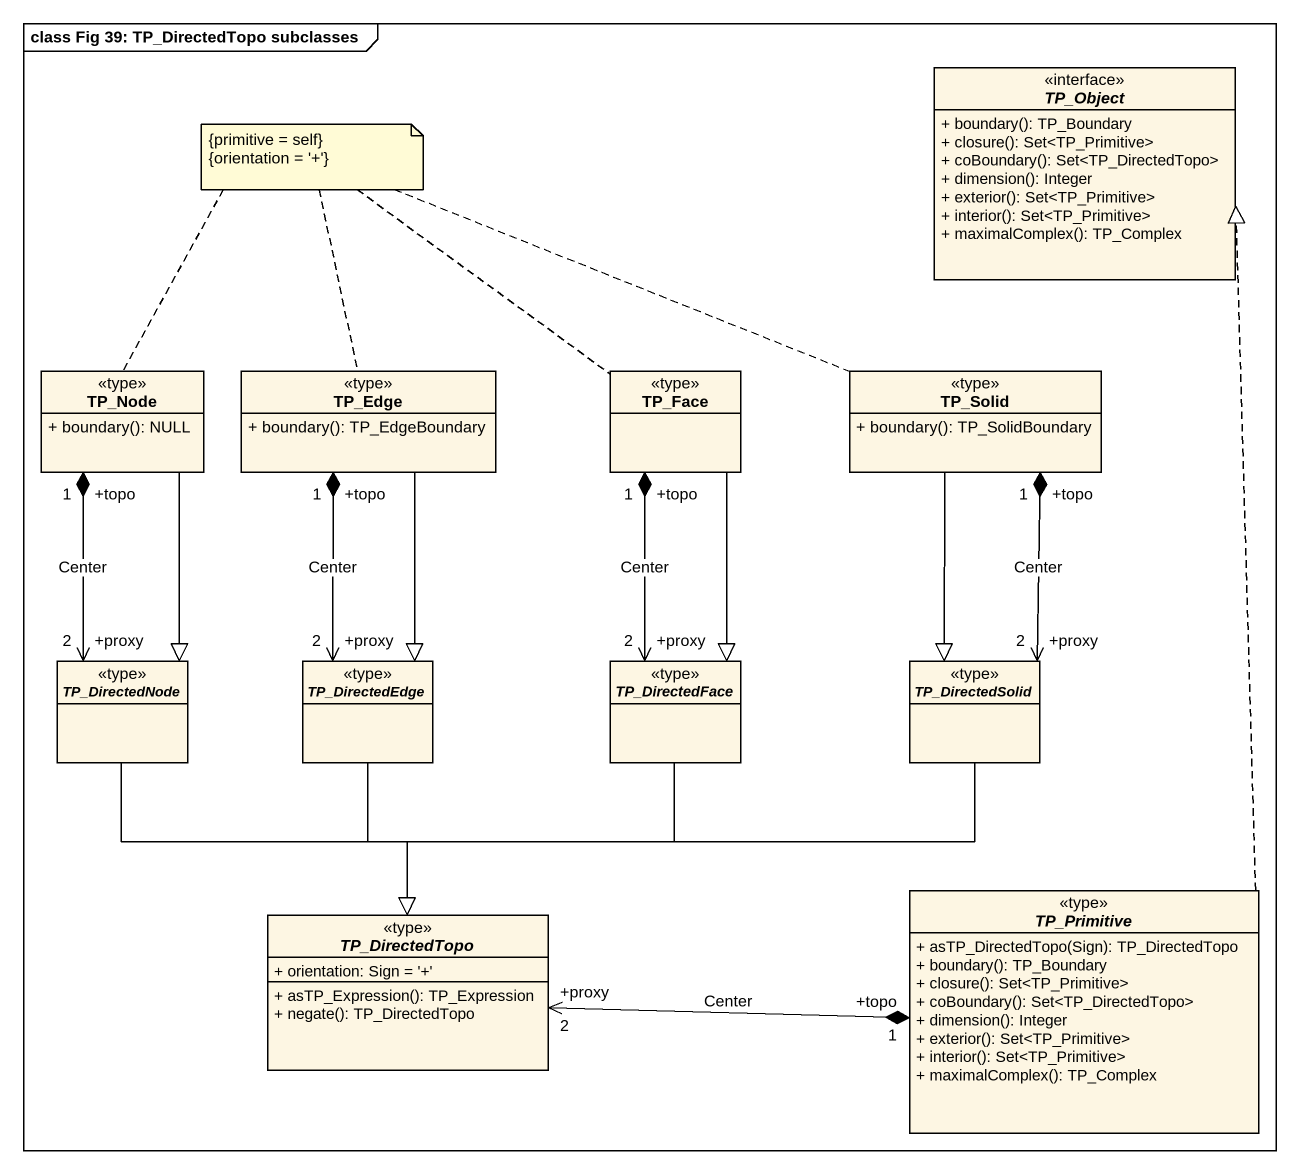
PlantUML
@startuml
mainframe class Fig 39: TP_DirectedTopo subclasses
hide circle
hide empty members
skinparam classAttributeIconSize 0
interface TP_Object {
  + boundary(): TP_Boundary
  + closure(): Set<TP_Primitive>
  + coBoundary(): Set<TP_DirectedTopo>
  + dimension(): Integer
  + exterior(): Set<TP_Primitive>
  + interior(): Set<TP_Primitive>
  + maximalComplex(): TP_Complex
}
class TP_Node <<type>> {
  + boundary(): NULL
}
class TP_Edge <<type>> {
  + boundary(): TP_EdgeBoundary
}
class TP_Face <<type>>
class TP_Solid <<type>> {
  + boundary(): TP_SolidBoundary
}
abstract class TP_DirectedNode <<type>>
abstract class TP_DirectedEdge <<type>>
abstract class TP_DirectedFace <<type>>
abstract class TP_DirectedSolid <<type>>
abstract class TP_DirectedTopo <<type>> {
  + orientation: Sign = '+'
  + asTP_Expression(): TP_Expression
  + negate(): TP_DirectedTopo
}
abstract class TP_Primitive <<type>> {
  + asTP_DirectedTopo(Sign): TP_DirectedTopo
  + boundary(): TP_Boundary
  + closure(): Set<TP_Primitive>
  + coBoundary(): Set<TP_DirectedTopo>
  + dimension(): Integer
  + exterior(): Set<TP_Primitive>
  + interior(): Set<TP_Primitive>
  + maximalComplex(): TP_Complex
}
TP_Node --|> TP_DirectedNode
TP_Edge --|> TP_DirectedEdge
TP_Face --|> TP_DirectedFace
TP_Solid --|> TP_DirectedSolid
TP_Solid "+topo\n1" *--> "+proxy\n2" TP_DirectedSolid : Center
TP_DirectedNode "+proxy\n2" <-up-* "+topo\n1" TP_Node : Center
TP_DirectedNode --|> TP_DirectedTopo
TP_DirectedEdge "+proxy\n2" <-up-* "+topo\n1" TP_Edge : Center
TP_DirectedEdge --|> TP_DirectedTopo
TP_DirectedFace "+proxy\n2" <-up-* "+topo\n1" TP_Face : Center
TP_DirectedFace --|> TP_DirectedTopo
TP_DirectedSolid -left-|> TP_DirectedTopo
TP_Primitive .up.|> TP_Object
TP_Primitive "+topo\n1" *-left-> "+proxy\n2" TP_DirectedTopo : Center
note as N1
  {primitive = self}
  {orientation = '+'}
end note
N1 .. TP_Node
N1 .. TP_Edge
N1 .. TP_Solid
N1 .. TP_Face
@enduml
